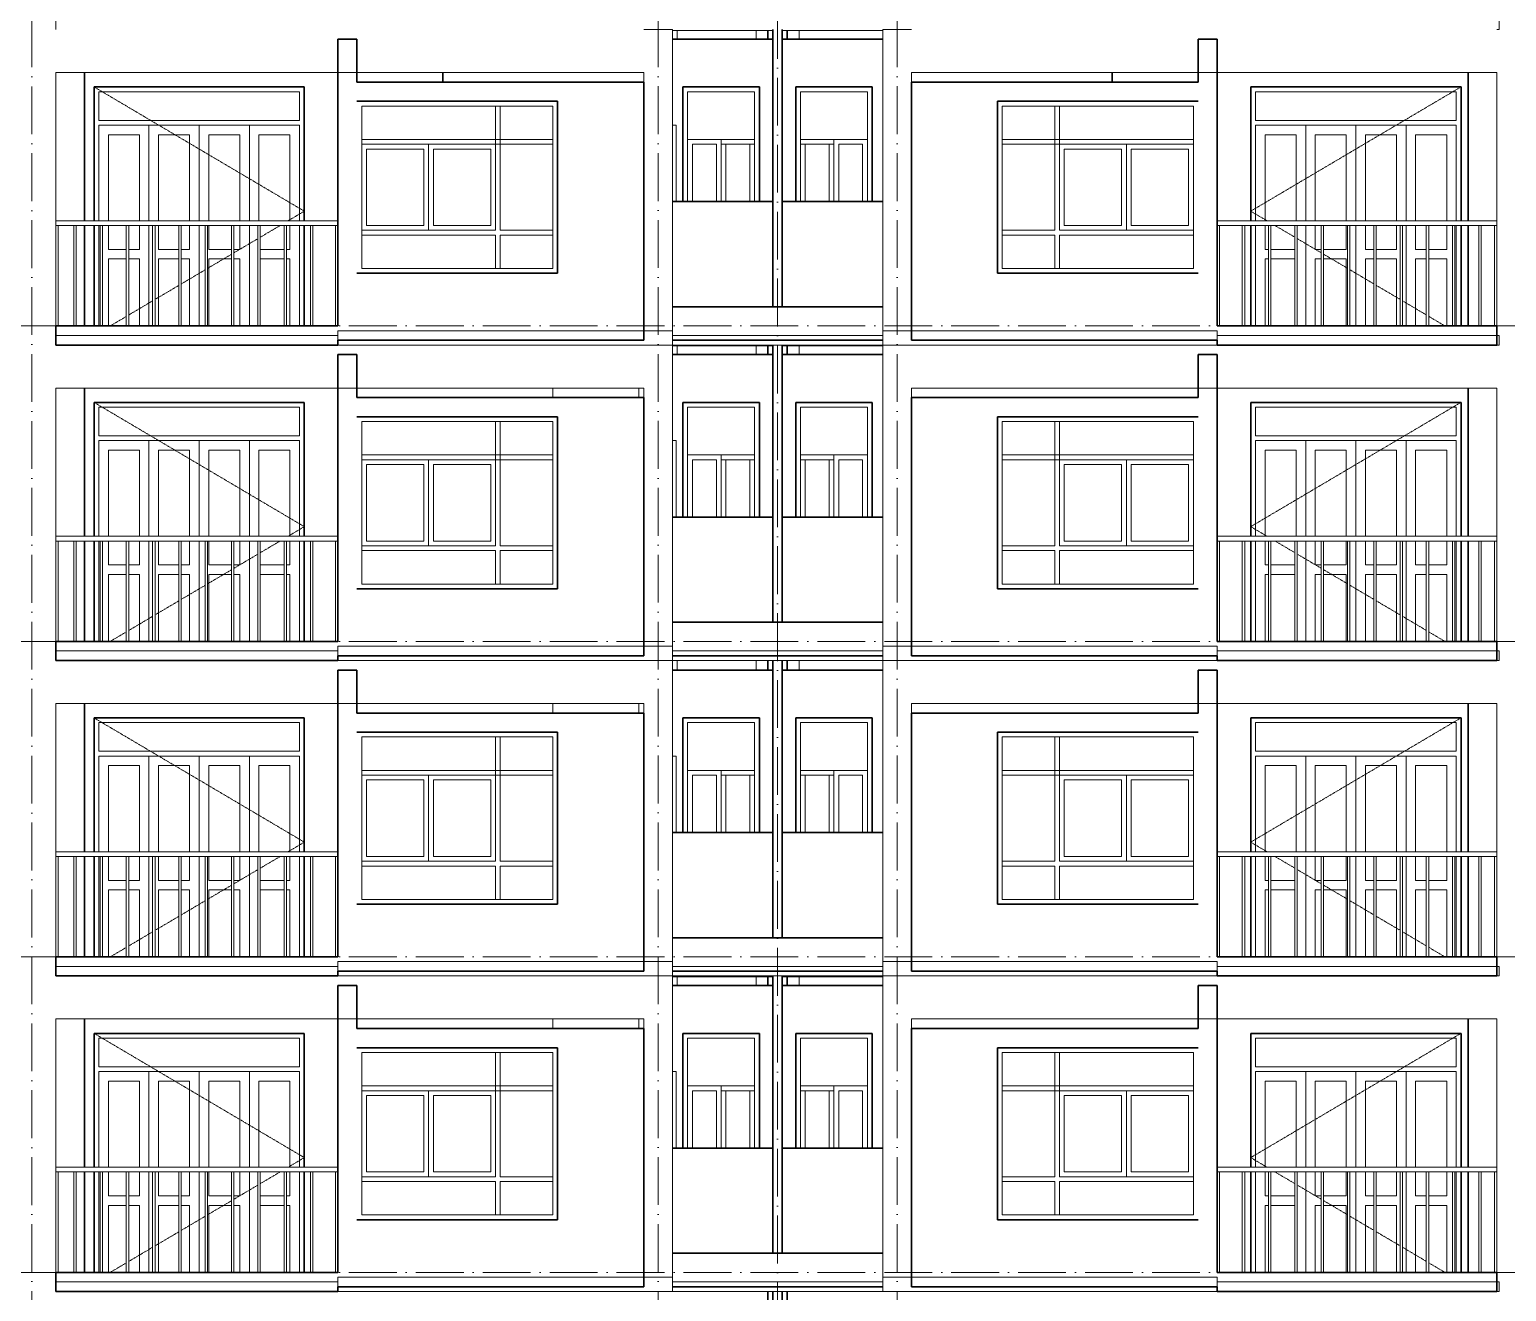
# Model space of a CAD drawing. Header units: millimetres. Extents: x -99196 to 12099, y -10111 to 93550.
# Drawn here: x -17026 to -1576, y 25000 to 38200 of the extents above; entities that cross this region are included whole.
import ezdxf

# ---------------------------------------------------------------- set-up
doc = ezdxf.new("R2010")
doc.units = ezdxf.units.MM
doc.linetypes.add('Dash 1_16__2_', pattern=[3.175, 1.5875, -1.5875])
doc.linetypes.add('Grid Line', pattern=[14, 10, -2, 0, -2])
for name, color, linetype, lineweight in [('CUA', 31, 'Continuous', 9), ('NET CAT', 3, 'Continuous', 5), ('NET CATConcrete', 3, 'Continuous', 5), ('NET THAY 1', 41, 'Continuous', 5), ('NET THAY 2', 55, 'Continuous', 5), ('NET-THAY', 2, 'Continuous', 15), ('TRUC', 225, 'Continuous', 5)]:
    doc.layers.add(name, color=color, linetype=linetype, lineweight=lineweight)

# ---------------------------------------------------------------- blocks, each defined once
blk = doc.blocks.new('ALC1807-ASCENT PLAZA-TANG DIEN HINH-TANG 5_rvt-1-MẶT ĐỨNG 14-1')
at = {"layer": 'NET-THAY', "color": 50, "lineweight": 35}
for p, q in [((-9301, 24900), (-9301, 25000)), ((-9251, 22100), (-9251, 25000)), ((-9151, 25000), (-9151, 22100)), ((-9101, 25000), (-9101, 24900))]:
    blk.add_line(p, q, dxfattribs=at)
blk = doc.blocks.new('CUA LO GIA - DB6-60239-MẶT ĐỨNG 14-1')
at = {"layer": 'CUA', "color": 90, "linetype": 'Dash 1_16__2_'}
for p, q in [((-4251, 23100), (-2051, 24400)), ((-4251, 23100), (-4081, 23000)), ((-3997, 22950), (-3789, 22828)), ((-3764, 22813), (-3514, 22665)), ((-3489, 22650), (-3239, 22503)), ((-3214, 22488), (-2964, 22340)), ((-2939, 22325), (-2689, 22178)), ((-2664, 22163), (-2414, 22015)), ((-2389, 22000), (-2220, 21900))]:
    blk.add_line(p, q, dxfattribs=at)
at = {"layer": 'CUA', "color": 90}
for p, q in [((-2051, 24400), (-4251, 24400)), ((-4251, 24400), (-4251, 23000)), ((-4201, 24050), (-4201, 24350)), ((-4201, 24350), (-2101, 24350)), ((-2101, 24350), (-2101, 24050)), ((-2051, 23000), (-2051, 24400)), ((-2101, 24050), (-4201, 24050)), ((-4201, 24000), (-2101, 24000)), ((-4201, 23000), (-4201, 24000)), ((-3676, 23000), (-3676, 24000)), ((-3151, 24000), (-3676, 24000)), ((-3151, 24000), (-3151, 23000)), ((-2626, 24000), (-3151, 24000)), ((-3151, 23000), (-3151, 24000)), ((-2626, 24000), (-2626, 23000)), ((-2101, 24000), (-2101, 23000)), ((-4101, 23900), (-4101, 23000)), ((-4101, 23900), (-3776, 23900)), ((-3776, 23000), (-3776, 23900)), ((-3576, 23900), (-3251, 23900)), ((-3576, 23900), (-3576, 23000)), ((-3251, 23000), (-3251, 23900)), ((-3051, 23900), (-3051, 23000)), ((-3051, 23900), (-2726, 23900)), ((-2726, 23000), (-2726, 23900)), ((-2526, 23900), (-2201, 23900)), ((-2526, 23900), (-2526, 23000)), ((-2201, 23000), (-2201, 23900)), ((-4251, 22950), (-4251, 21900)), ((-4201, 21900), (-4201, 22950)), ((-4101, 22950), (-4101, 22700)), ((-3676, 21900), (-3676, 22950)), ((-3576, 22950), (-3576, 22700)), ((-3251, 22700), (-3251, 22950)), ((-3151, 22950), (-3151, 21900)), ((-3151, 21900), (-3151, 22950)), ((-3051, 22950), (-3051, 22700)), ((-2726, 22700), (-2726, 22950)), ((-2626, 22950), (-2626, 21900)), ((-2526, 22950), (-2526, 22700)), ((-2201, 22700), (-2201, 22950)), ((-2101, 22950), (-2101, 21900)), ((-2051, 21900), (-2051, 22950)), ((-4101, 22700), (-4064, 22700)), ((-4064, 22600), (-4101, 22600)), ((-4101, 22600), (-4101, 21900)), ((-4039, 22700), (-3789, 22700)), ((-3789, 22600), (-4039, 22600)), ((-3576, 22700), (-3514, 22700)), ((-3576, 22600), (-3576, 21900)), ((-3514, 22600), (-3576, 22600)), ((-3489, 22700), (-3251, 22700)), ((-3251, 22600), (-3489, 22600)), ((-3251, 21900), (-3251, 22600)), ((-3051, 22700), (-2964, 22700)), ((-2964, 22600), (-3051, 22600)), ((-3051, 22600), (-3051, 21900)), ((-2939, 22700), (-2726, 22700)), ((-2726, 22600), (-2939, 22600)), ((-2726, 21900), (-2726, 22600)), ((-2526, 22700), (-2414, 22700)), ((-2526, 22600), (-2526, 21900)), ((-2414, 22600), (-2526, 22600)), ((-2389, 22700), (-2201, 22700)), ((-2201, 22600), (-2389, 22600)), ((-2201, 21900), (-2201, 22600))]:
    blk.add_line(p, q, dxfattribs=at)
blk = doc.blocks.new('X-PHONG NGU 2 - X-PHONG NGU 2_Recovery_-201132-MẶT ĐỨNG 14-1')
at = {"layer": 'CUA', "color": 90}
for p, q in [((-6851, 24200), (-4851, 24200)), ((-6851, 24200), (-6851, 22500)), ((-6251, 24200), (-6301, 24200)), ((-6301, 22900), (-6301, 24200)), ((-6251, 24200), (-6251, 22900)), ((-4851, 22500), (-4851, 24200)), ((-4851, 23850), (-6851, 23850)), ((-6851, 23850), (-6851, 23800)), ((-6851, 23800), (-4851, 23800)), ((-5551, 22900), (-5551, 23800)), ((-4851, 23800), (-5551, 23800)), ((-4851, 23800), (-4851, 23850)), ((-4851, 23800), (-4851, 22900)), ((-6201, 23750), (-6201, 22950)), ((-6201, 23750), (-5601, 23750)), ((-5601, 22950), (-5601, 23750)), ((-5501, 23750), (-4901, 23750)), ((-5501, 23750), (-5501, 22950)), ((-4901, 22950), (-4901, 23750)), ((-6851, 22900), (-6301, 22900)), ((-6851, 22850), (-6851, 22900)), ((-6251, 22900), (-4851, 22900)), ((-6201, 22950), (-5601, 22950)), ((-4851, 22900), (-5551, 22900)), ((-5501, 22950), (-4901, 22950)), ((-4851, 22900), (-4851, 22850)), ((-6301, 22850), (-6851, 22850)), ((-6301, 22500), (-6301, 22850)), ((-6251, 22850), (-6251, 22500)), ((-4851, 22850), (-6251, 22850)), ((-6851, 22500), (-4851, 22500)), ((-6251, 22500), (-6301, 22500))]:
    blk.add_line(p, q, dxfattribs=at)
blk = doc.blocks.new('X-PHONG NGU 1 - X-PHONG NGU 850-201135-MẶT ĐỨNG 14-1')
at = {"layer": 'CUA', "color": 90}
for p, q in [((-8211, 24400), (-9011, 24400)), ((-9011, 23200), (-9011, 24400)), ((-8961, 24350), (-8961, 23200)), ((-8961, 24350), (-8261, 24350)), ((-8261, 23200), (-8261, 24350)), ((-8211, 24400), (-8211, 23200)), ((-8961, 23850), (-8611, 23850)), ((-8961, 23800), (-8611, 23800)), ((-8911, 23800), (-8911, 23200)), ((-8911, 23800), (-8661, 23800)), ((-8661, 23200), (-8661, 23800)), ((-8611, 23200), (-8611, 23850)), ((-8261, 23850), (-8611, 23850)), ((-8561, 23800), (-8311, 23800)), ((-8561, 23800), (-8561, 23200)), ((-8311, 23200), (-8311, 23800)), ((-8261, 23850), (-8261, 23200))]:
    blk.add_line(p, q, dxfattribs=at)
blk = doc.blocks.new('Railing - 25mm-V356-MẶT ĐỨNG 14-1')
at = {"layer": 'NET THAY 2', "color": 90, "lineweight": 9}
for p, q in [((-1864, 21900), (-1864, 22950)), ((-1839, 21900), (-1839, 22950))]:
    blk.add_line(p, q, dxfattribs=at)
blk = doc.blocks.new('Railing - 25mm-V357-MẶT ĐỨNG 14-1')
at = {"layer": 'NET THAY 2', "color": 90, "lineweight": 9}
blk.add_line((-1701, 21900), (-1701, 22950), dxfattribs=at)
blk = doc.blocks.new('Railing - 25mm-V358-MẶT ĐỨNG 14-1')
at = {"layer": 'NET THAY 2', "color": 90, "lineweight": 9}
blk.add_line((-4577, 21900), (-4577, 22950), dxfattribs=at)
blk = doc.blocks.new('Railing - Railing-V369-MẶT ĐỨNG 14-1')
for name, p in [('Railing - 25mm-V358-MẶT ĐỨNG 14-1', (0, 3300)), ('Railing - 25mm-V356-MẶT ĐỨNG 14-1', (-2475, 3300)), ('Railing - 25mm-V356-MẶT ĐỨNG 14-1', (-2200, 3300)), ('Railing - 25mm-V356-MẶT ĐỨNG 14-1', (-1925, 3300)), ('Railing - 25mm-V356-MẶT ĐỨNG 14-1', (-1650, 3300)), ('Railing - 25mm-V356-MẶT ĐỨNG 14-1', (-1375, 3300)), ('Railing - 25mm-V356-MẶT ĐỨNG 14-1', (-1100, 3300)), ('Railing - 25mm-V356-MẶT ĐỨNG 14-1', (-825, 3300)), ('Railing - 25mm-V356-MẶT ĐỨNG 14-1', (-550, 3300)), ('Railing - 25mm-V356-MẶT ĐỨNG 14-1', (-275, 3300)), ('Railing - 25mm-V356-MẶT ĐỨNG 14-1', (0, 3300)), ('Railing - 25mm-V357-MẶT ĐỨNG 14-1', (0, 3300))]:
    blk.add_blockref(name, p)
blk = doc.blocks.new('Top Rail Type - Top Rail_Internal_-208136-MẶT ĐỨNG 14-1')
at = {"layer": 'NET THAY 1', "color": 90, "lineweight": 9}
for p, q in [((-1676, 23000), (-4601, 23000)), ((-1676, 22950), (-4601, 22950))]:
    blk.add_line(p, q, dxfattribs=at)
blk = doc.blocks.new('CUA LO GIA - DB6-202766-MẶT ĐỨNG 14-1')
at = {"layer": 'CUA', "color": 90, "linetype": 'Dash 1_16__2_'}
for p, q in [((-14151, 23100), (-16351, 24400)), ((-14151, 23100), (-14320, 23000)), ((-14404, 22950), (-14613, 22827)), ((-14638, 22812), (-14888, 22664)), ((-14913, 22649), (-15163, 22502)), ((-15188, 22487), (-15438, 22339)), ((-15463, 22324), (-15713, 22177)), ((-15738, 22162), (-15988, 22014)), ((-16013, 21999), (-16181, 21900))]:
    blk.add_line(p, q, dxfattribs=at)
at = {"layer": 'CUA', "color": 90}
for p, q in [((-16351, 24400), (-16351, 23000)), ((-14151, 24400), (-16351, 24400)), ((-16301, 24050), (-16301, 24350)), ((-16301, 24350), (-14201, 24350)), ((-14201, 24350), (-14201, 24050)), ((-14151, 23000), (-14151, 24400)), ((-14201, 24050), (-16301, 24050)), ((-16301, 23000), (-16301, 24000)), ((-16301, 24000), (-14201, 24000)), ((-15776, 23000), (-15776, 24000)), ((-15251, 24000), (-15776, 24000)), ((-14726, 24000), (-15251, 24000)), ((-15251, 23000), (-15251, 24000)), ((-15251, 24000), (-15251, 23000)), ((-14726, 24000), (-14726, 23000)), ((-14201, 24000), (-14201, 23000)), ((-16201, 23900), (-16201, 23000)), ((-16201, 23900), (-15876, 23900)), ((-15876, 23000), (-15876, 23900)), ((-15676, 23900), (-15351, 23900)), ((-15676, 23900), (-15676, 23000)), ((-15351, 23000), (-15351, 23900)), ((-15151, 23900), (-15151, 23000)), ((-15151, 23900), (-14826, 23900)), ((-14826, 23000), (-14826, 23900)), ((-14626, 23900), (-14301, 23900)), ((-14626, 23900), (-14626, 23000)), ((-14301, 23000), (-14301, 23900)), ((-16351, 22950), (-16351, 21900)), ((-16301, 21900), (-16301, 22950)), ((-16201, 22950), (-16201, 22700)), ((-15876, 22700), (-15876, 22950)), ((-15776, 21900), (-15776, 22950)), ((-15676, 22950), (-15676, 22700)), ((-15351, 22700), (-15351, 22950)), ((-15251, 21900), (-15251, 22950)), ((-15251, 22950), (-15251, 21900)), ((-15151, 22950), (-15151, 22700)), ((-14826, 22700), (-14826, 22950)), ((-14726, 22950), (-14726, 21900)), ((-14301, 22700), (-14301, 22950)), ((-14201, 22950), (-14201, 21900)), ((-14151, 21900), (-14151, 22950)), ((-16201, 22700), (-16013, 22700)), ((-16013, 22600), (-16201, 22600)), ((-16201, 22600), (-16201, 21900)), ((-15988, 22700), (-15876, 22700)), ((-15876, 22600), (-15988, 22600)), ((-15876, 21900), (-15876, 22600)), ((-15676, 22700), (-15463, 22700)), ((-15676, 22600), (-15676, 21900)), ((-15463, 22600), (-15676, 22600)), ((-15438, 22700), (-15351, 22700)), ((-15351, 22600), (-15438, 22600)), ((-15351, 21900), (-15351, 22600)), ((-15151, 22700), (-14913, 22700)), ((-14913, 22600), (-15151, 22600)), ((-15151, 22600), (-15151, 21900)), ((-14888, 22700), (-14826, 22700)), ((-14826, 22600), (-14888, 22600)), ((-14826, 21900), (-14826, 22600)), ((-14613, 22700), (-14363, 22700)), ((-14363, 22600), (-14613, 22600)), ((-14338, 22700), (-14301, 22700)), ((-14301, 22600), (-14338, 22600)), ((-14301, 21900), (-14301, 22600))]:
    blk.add_line(p, q, dxfattribs=at)
blk = doc.blocks.new('X-PHONG NGU 2 - X-PHONG NGU 2_Recovery_-V359-MẶT ĐỨNG 14-1')
at = {"layer": 'CUA', "color": 90}
for p, q in [((-13551, 24200), (-13551, 22500)), ((-13551, 24200), (-11551, 24200)), ((-12101, 24200), (-12151, 24200)), ((-12151, 22900), (-12151, 24200)), ((-12101, 24200), (-12101, 22900)), ((-11551, 22500), (-11551, 24200)), ((-13551, 23850), (-13551, 23800)), ((-11551, 23850), (-13551, 23850)), ((-13551, 23800), (-11551, 23800)), ((-12851, 23800), (-13551, 23800)), ((-13551, 22900), (-13551, 23800)), ((-12851, 23800), (-12851, 22900)), ((-11551, 23800), (-11551, 23850)), ((-13501, 23750), (-13501, 22950)), ((-13501, 23750), (-12901, 23750)), ((-12901, 22950), (-12901, 23750)), ((-12801, 23750), (-12201, 23750)), ((-12801, 23750), (-12801, 22950)), ((-12201, 22950), (-12201, 23750)), ((-13551, 22900), (-12151, 22900)), ((-13551, 22850), (-13551, 22900)), ((-12851, 22900), (-13551, 22900)), ((-13501, 22950), (-12901, 22950)), ((-12801, 22950), (-12201, 22950)), ((-12101, 22900), (-11551, 22900)), ((-11551, 22900), (-11551, 22850)), ((-12151, 22850), (-13551, 22850)), ((-12151, 22500), (-12151, 22850)), ((-12101, 22850), (-12101, 22500)), ((-11551, 22850), (-12101, 22850)), ((-13551, 22500), (-11551, 22500)), ((-12101, 22500), (-12151, 22500))]:
    blk.add_line(p, q, dxfattribs=at)
blk = doc.blocks.new('X-PHONG NGU 1 - X-PHONG NGU 850-202769-MẶT ĐỨNG 14-1')
at = {"layer": 'CUA', "color": 90}
for p, q in [((-10191, 23200), (-10191, 24400)), ((-9391, 24400), (-10191, 24400)), ((-10141, 24350), (-10141, 23200)), ((-10141, 24350), (-9441, 24350)), ((-9441, 23200), (-9441, 24350)), ((-9391, 24400), (-9391, 23200)), ((-9791, 23850), (-10141, 23850)), ((-10141, 23200), (-10141, 23850)), ((-10091, 23800), (-10091, 23200)), ((-10091, 23800), (-9841, 23800)), ((-9841, 23200), (-9841, 23800)), ((-9791, 23850), (-9791, 23200)), ((-9791, 23850), (-9441, 23850)), ((-9791, 23800), (-9441, 23800)), ((-9741, 23800), (-9491, 23800)), ((-9741, 23800), (-9741, 23200)), ((-9491, 23200), (-9491, 23800))]:
    blk.add_line(p, q, dxfattribs=at)
blk = doc.blocks.new('Railing - Railing-227105-MẶT ĐỨNG 14-1')
at = {"extrusion": (0, 0, -1), "zscale": -1}
for name, p in [('Railing - 25mm-V357-MẶT ĐỨNG 14-1', (18426, 0)), ('Railing - 25mm-V356-MẶT ĐỨNG 14-1', (18402, 0)), ('Railing - 25mm-V356-MẶT ĐỨNG 14-1', (18127, 0)), ('Railing - 25mm-V356-MẶT ĐỨNG 14-1', (17852, 0)), ('Railing - 25mm-V356-MẶT ĐỨNG 14-1', (17577, 0)), ('Railing - 25mm-V356-MẶT ĐỨNG 14-1', (17302, 0)), ('Railing - 25mm-V356-MẶT ĐỨNG 14-1', (17027, 0)), ('Railing - 25mm-V356-MẶT ĐỨNG 14-1', (16752, 0)), ('Railing - 25mm-V356-MẶT ĐỨNG 14-1', (16477, 0)), ('Railing - 25mm-V356-MẶT ĐỨNG 14-1', (16202, 0)), ('Railing - 25mm-V356-MẶT ĐỨNG 14-1', (15927, 0)), ('Railing - 25mm-V358-MẶT ĐỨNG 14-1', (18402, 0))]:
    blk.add_blockref(name, p, dxfattribs=at)
blk = doc.blocks.new('Top Rail Type - Top Rail_Internal_-227106-MẶT ĐỨNG 14-1')
at = {"layer": 'NET THAY 1', "color": 90, "lineweight": 9}
for p, q in [((-13801, 23000), (-16751, 23000)), ((-16751, 22950), (-13801, 22950))]:
    blk.add_line(p, q, dxfattribs=at)
blk = doc.blocks.new('CUA SAN PHOI LUA - CUA SAN PHOI LUA-202767-MẶT ĐỨNG 14-1')
at = {"layer": 'CUA', "color": 90}
for q in [(-10301, 24000), (-10261, 23200)]:
    blk.add_line((-10261, 24000), q, dxfattribs=at)
blk = doc.blocks.new('ALC1807-ASCENT PLAZA-TANG DIEN HINH-TANG 5_rvt-2-MẶT ĐỨNG 14-1')
at = {"layer": 'NET-THAY', "color": 50, "lineweight": 35}
for p, q in [((-9301, 28200), (-9301, 28290)), ((-9251, 25400), (-9251, 28300)), ((-9151, 28300), (-9151, 25400)), ((-9101, 28290), (-9101, 28200)), ((-13801, 25200), (-13801, 28200)), ((-13801, 28200), (-13601, 28200)), ((-13601, 28200), (-13601, 27750)), ((-9301, 28200), (-10301, 28200)), ((-9301, 28200), (-9251, 28200)), ((-9151, 28200), (-9101, 28200)), ((-8101, 28200), (-9101, 28200)), ((-4801, 27750), (-4801, 28200)), ((-4801, 28200), (-4601, 28200)), ((-4601, 28200), (-4601, 25200)), ((-16451, 26300), (-16451, 27850)), ((-1976, 27850), (-1976, 26300)), ((-16351, 26300), (-16351, 27700)), ((-16351, 27700), (-14151, 27700)), ((-14151, 27700), (-14151, 26300)), ((-10601, 27750), (-13601, 27750)), ((-10601, 25050), (-10601, 27750)), ((-10191, 27700), (-9391, 27700)), ((-10191, 26500), (-10191, 27700)), ((-9391, 27700), (-9391, 26500)), ((-9011, 27700), (-8211, 27700)), ((-9011, 26500), (-9011, 27700)), ((-8211, 27700), (-8211, 26500)), ((-4801, 27750), (-7801, 27750)), ((-7801, 27750), (-7801, 25050)), ((-4251, 26300), (-4251, 27700)), ((-4251, 27700), (-2051, 27700)), ((-2051, 27700), (-2051, 26300)), ((-13601, 27550), (-11501, 27550)), ((-11501, 27550), (-11501, 25750)), ((-6901, 25750), (-6901, 27550)), ((-6901, 27550), (-4801, 27550)), ((-9251, 26500), (-10301, 26500)), ((-8101, 26500), (-9141, 26500)), ((-16451, 25200), (-16451, 26250)), ((-16351, 25200), (-16351, 26250)), ((-14151, 26250), (-14151, 25200)), ((-4251, 25200), (-4251, 26250)), ((-2051, 26250), (-2051, 25200)), ((-1976, 26250), (-1976, 25200)), ((-11501, 25750), (-13601, 25750)), ((-4801, 25750), (-6901, 25750)), ((-9251, 25400), (-10301, 25400)), ((-8101, 25400), (-9251, 25400)), ((-13801, 25200), (-16751, 25200)), ((-16751, 25200), (-16751, 25000)), ((-1676, 25200), (-4601, 25200)), ((-1676, 25000), (-1676, 25200)), ((-13601, 25050), (-13801, 25050)), ((-13801, 25000), (-13801, 25050)), ((-13601, 25050), (-10601, 25050)), ((-10301, 25050), (-9251, 25050)), ((-9251, 25050), (-8101, 25050)), ((-7801, 25050), (-4801, 25050)), ((-4601, 25050), (-4801, 25050)), ((-4601, 25050), (-4601, 25000)), ((-16751, 25000), (-13801, 25000)), ((-4601, 25000), (-1676, 25000))]:
    blk.add_line(p, q, dxfattribs=at)
at = {"color": 50, "lineweight": 35}
for name, p in [('CUA LO GIA - DB6-202766-MẶT ĐỨNG 14-1', (0, 3300)), ('X-PHONG NGU 1 - X-PHONG NGU 850-202769-MẶT ĐỨNG 14-1', (0, 3300)), ('X-PHONG NGU 1 - X-PHONG NGU 850-201135-MẶT ĐỨNG 14-1', (0, 3300)), ('CUA LO GIA - DB6-60239-MẶT ĐỨNG 14-1', (0, 3300)), ('X-PHONG NGU 2 - X-PHONG NGU 2_Recovery_-V359-MẶT ĐỨNG 14-1', (0, 3300)), ('X-PHONG NGU 2 - X-PHONG NGU 2_Recovery_-201132-MẶT ĐỨNG 14-1', (0, 3300)), ('CUA SAN PHOI LUA - CUA SAN PHOI LUA-202767-MẶT ĐỨNG 14-1', (0, 3300)), ('Top Rail Type - Top Rail_Internal_-227106-MẶT ĐỨNG 14-1', (0, 3300)), ('Top Rail Type - Top Rail_Internal_-208136-MẶT ĐỨNG 14-1', (0, 3300)), ('Railing - Railing-227105-MẶT ĐỨNG 14-1', (0, 3300)), ('Railing - Railing-V369-MẶT ĐỨNG 14-1', (0, 0))]:
    blk.add_blockref(name, p, dxfattribs=at)
blk = doc.blocks.new('ALC1807-ASCENT PLAZA-TANG DIEN HINH-TANG 5_rvt-3-MẶT ĐỨNG 14-1')
at = {"layer": 'NET-THAY', "color": 50, "lineweight": 35}
for p, q in [((-9301, 31500), (-9301, 31600)), ((-9251, 28700), (-9251, 31600)), ((-9151, 31600), (-9151, 28700)), ((-9101, 31600), (-9101, 31500)), ((-13801, 28500), (-13801, 31500)), ((-13801, 31500), (-13601, 31500)), ((-13601, 31500), (-13601, 31050)), ((-9301, 31500), (-10301, 31500)), ((-9301, 31500), (-9251, 31500)), ((-9151, 31500), (-9101, 31500)), ((-8101, 31500), (-9101, 31500)), ((-4801, 31050), (-4801, 31500)), ((-4801, 31500), (-4601, 31500)), ((-4601, 31500), (-4601, 28500)), ((-16451, 29600), (-16451, 31150)), ((-1976, 31150), (-1976, 29600)), ((-16351, 29600), (-16351, 31000)), ((-16351, 31000), (-14151, 31000)), ((-14151, 31000), (-14151, 29600)), ((-10601, 31050), (-13601, 31050)), ((-10601, 28350), (-10601, 31050)), ((-10191, 31000), (-9391, 31000)), ((-10191, 29800), (-10191, 31000)), ((-9391, 31000), (-9391, 29800)), ((-9011, 31000), (-8211, 31000)), ((-9011, 29800), (-9011, 31000)), ((-8211, 31000), (-8211, 29800)), ((-4801, 31050), (-7801, 31050)), ((-7801, 31050), (-7801, 28350)), ((-4251, 29600), (-4251, 31000)), ((-4251, 31000), (-2051, 31000)), ((-2051, 31000), (-2051, 29600)), ((-13601, 30850), (-11501, 30850)), ((-11501, 30850), (-11501, 29050)), ((-6901, 29050), (-6901, 30850)), ((-6901, 30850), (-4801, 30850)), ((-9251, 29800), (-10301, 29800)), ((-8101, 29800), (-9141, 29800)), ((-16451, 28500), (-16451, 29550)), ((-16351, 28500), (-16351, 29550)), ((-14151, 29550), (-14151, 28500)), ((-4251, 28500), (-4251, 29550)), ((-2051, 29550), (-2051, 28500)), ((-1976, 29550), (-1976, 28500)), ((-11501, 29050), (-13601, 29050)), ((-4801, 29050), (-6901, 29050)), ((-9251, 28700), (-10301, 28700)), ((-8101, 28700), (-9251, 28700)), ((-13801, 28500), (-16751, 28500)), ((-16751, 28500), (-16751, 28300)), ((-1676, 28500), (-4601, 28500)), ((-1676, 28300), (-1676, 28500)), ((-16751, 28300), (-13801, 28300)), ((-13601, 28350), (-13801, 28350)), ((-13801, 28300), (-13801, 28350)), ((-13601, 28350), (-10601, 28350)), ((-10301, 28350), (-9251, 28350)), ((-9251, 28350), (-8101, 28350)), ((-7801, 28350), (-4801, 28350)), ((-4601, 28350), (-4801, 28350)), ((-4601, 28350), (-4601, 28300)), ((-4601, 28300), (-1676, 28300))]:
    blk.add_line(p, q, dxfattribs=at)
at = {"layer": 'NET-THAY', "color": 90, "lineweight": 9}
for p, q in [((-10301, 28290), (-9251, 28290)), ((-9151, 28290), (-8101, 28290))]:
    blk.add_line(p, q, dxfattribs=at)
at = {"color": 50, "lineweight": 35}
for name, p in [('CUA LO GIA - DB6-202766-MẶT ĐỨNG 14-1', (0, 6600)), ('X-PHONG NGU 1 - X-PHONG NGU 850-202769-MẶT ĐỨNG 14-1', (0, 6600)), ('X-PHONG NGU 1 - X-PHONG NGU 850-201135-MẶT ĐỨNG 14-1', (0, 6600)), ('CUA LO GIA - DB6-60239-MẶT ĐỨNG 14-1', (0, 6600)), ('X-PHONG NGU 2 - X-PHONG NGU 2_Recovery_-V359-MẶT ĐỨNG 14-1', (0, 6600)), ('X-PHONG NGU 2 - X-PHONG NGU 2_Recovery_-201132-MẶT ĐỨNG 14-1', (0, 6600)), ('CUA SAN PHOI LUA - CUA SAN PHOI LUA-202767-MẶT ĐỨNG 14-1', (0, 6600)), ('Top Rail Type - Top Rail_Internal_-227106-MẶT ĐỨNG 14-1', (0, 6600)), ('Railing - Railing-227105-MẶT ĐỨNG 14-1', (0, 6600)), ('Top Rail Type - Top Rail_Internal_-208136-MẶT ĐỨNG 14-1', (0, 6600)), ('Railing - Railing-V369-MẶT ĐỨNG 14-1', (0, 3300))]:
    blk.add_blockref(name, p, dxfattribs=at)
blk = doc.blocks.new('ALC1807-ASCENT PLAZA-TANG DIEN HINH-TANG 5_rvt-4-MẶT ĐỨNG 14-1')
at = {"layer": 'NET-THAY', "color": 50, "lineweight": 35}
for p, q in [((-13801, 31800), (-13801, 34800)), ((-13801, 34800), (-13601, 34800)), ((-13601, 34800), (-13601, 34350)), ((-9301, 34800), (-10301, 34800)), ((-9301, 34800), (-9301, 34890)), ((-9301, 34800), (-9251, 34800)), ((-9251, 32000), (-9251, 34900)), ((-9151, 34900), (-9151, 32000)), ((-9151, 34800), (-9101, 34800)), ((-9101, 34890), (-9101, 34800)), ((-8101, 34800), (-9101, 34800)), ((-4801, 34350), (-4801, 34800)), ((-4801, 34800), (-4601, 34800)), ((-4601, 34800), (-4601, 31800)), ((-16451, 32900), (-16451, 34450)), ((-16351, 32900), (-16351, 34300)), ((-16351, 34300), (-14151, 34300)), ((-14151, 34300), (-14151, 32900)), ((-10601, 34350), (-13601, 34350)), ((-10601, 31650), (-10601, 34350)), ((-10191, 34300), (-9391, 34300)), ((-10191, 33100), (-10191, 34300)), ((-9391, 34300), (-9391, 33100)), ((-9011, 34300), (-8211, 34300)), ((-9011, 33100), (-9011, 34300)), ((-8211, 34300), (-8211, 33100)), ((-4801, 34350), (-7801, 34350)), ((-7801, 34350), (-7801, 31650)), ((-4251, 32900), (-4251, 34300)), ((-4251, 34300), (-2051, 34300)), ((-2051, 34300), (-2051, 32900)), ((-1976, 34450), (-1976, 32900)), ((-13601, 34150), (-11501, 34150)), ((-11501, 34150), (-11501, 32350)), ((-6901, 32350), (-6901, 34150)), ((-6901, 34150), (-4801, 34150)), ((-9251, 33100), (-10301, 33100)), ((-8101, 33100), (-9141, 33100)), ((-16451, 31800), (-16451, 32850)), ((-16351, 31800), (-16351, 32850)), ((-14151, 32850), (-14151, 31800)), ((-4251, 31800), (-4251, 32850)), ((-2051, 32850), (-2051, 31800)), ((-1976, 32850), (-1976, 31800)), ((-11501, 32350), (-13601, 32350)), ((-4801, 32350), (-6901, 32350)), ((-9251, 32000), (-10301, 32000)), ((-8101, 32000), (-9251, 32000)), ((-13801, 31800), (-16751, 31800)), ((-16751, 31800), (-16751, 31600)), ((-1676, 31800), (-4601, 31800)), ((-1676, 31600), (-1676, 31800)), ((-16751, 31600), (-13801, 31600)), ((-13601, 31650), (-13801, 31650)), ((-13801, 31600), (-13801, 31650)), ((-13601, 31650), (-10601, 31650)), ((-10301, 31650), (-9251, 31650)), ((-9251, 31650), (-8101, 31650)), ((-7801, 31650), (-4801, 31650)), ((-4601, 31650), (-4801, 31650)), ((-4601, 31650), (-4601, 31600)), ((-4601, 31600), (-1676, 31600))]:
    blk.add_line(p, q, dxfattribs=at)
at = {"color": 50, "lineweight": 35}
for name, p in [('CUA LO GIA - DB6-202766-MẶT ĐỨNG 14-1', (0, 9900)), ('X-PHONG NGU 1 - X-PHONG NGU 850-202769-MẶT ĐỨNG 14-1', (0, 9900)), ('X-PHONG NGU 1 - X-PHONG NGU 850-201135-MẶT ĐỨNG 14-1', (0, 9900)), ('CUA LO GIA - DB6-60239-MẶT ĐỨNG 14-1', (0, 9900)), ('X-PHONG NGU 2 - X-PHONG NGU 2_Recovery_-V359-MẶT ĐỨNG 14-1', (0, 9900)), ('X-PHONG NGU 2 - X-PHONG NGU 2_Recovery_-201132-MẶT ĐỨNG 14-1', (0, 9900)), ('CUA SAN PHOI LUA - CUA SAN PHOI LUA-202767-MẶT ĐỨNG 14-1', (0, 9900)), ('Top Rail Type - Top Rail_Internal_-227106-MẶT ĐỨNG 14-1', (0, 9900)), ('Railing - Railing-227105-MẶT ĐỨNG 14-1', (0, 9900)), ('Top Rail Type - Top Rail_Internal_-208136-MẶT ĐỨNG 14-1', (0, 9900)), ('Railing - Railing-V369-MẶT ĐỨNG 14-1', (0, 6600))]:
    blk.add_blockref(name, p, dxfattribs=at)
blk = doc.blocks.new('ALC1807-ASCENT PLAZA-TANG DIEN HINH-TANG 5_rvt-5-MẶT ĐỨNG 14-1')
at = {"layer": 'NET-THAY', "color": 50, "lineweight": 35}
for p, q in [((-9301, 38100), (-9301, 38190)), ((-9251, 35300), (-9251, 38200)), ((-9151, 38200), (-9151, 35300)), ((-9101, 38190), (-9101, 38100)), ((-13801, 35100), (-13801, 38100)), ((-13801, 38100), (-13601, 38100)), ((-13601, 38100), (-13601, 37650)), ((-9301, 38100), (-10301, 38100)), ((-9301, 38100), (-9251, 38100)), ((-9151, 38100), (-9101, 38100)), ((-8101, 38100), (-9101, 38100)), ((-4801, 37650), (-4801, 38100)), ((-4801, 38100), (-4601, 38100)), ((-4601, 38100), (-4601, 35100)), ((-16451, 36200), (-16451, 37750)), ((-12701, 37750), (-12701, 37650)), ((-5701, 37650), (-5701, 37750)), ((-1976, 37750), (-1976, 36200)), ((-16351, 36200), (-16351, 37600)), ((-16351, 37600), (-14151, 37600)), ((-14151, 37600), (-14151, 36200)), ((-10601, 37650), (-13601, 37650)), ((-10601, 34950), (-10601, 37650)), ((-10191, 37600), (-9391, 37600)), ((-10191, 36400), (-10191, 37600)), ((-9391, 37600), (-9391, 36400)), ((-9011, 37600), (-8211, 37600)), ((-9011, 36400), (-9011, 37600)), ((-8211, 37600), (-8211, 36400)), ((-4801, 37650), (-7801, 37650)), ((-7801, 37650), (-7801, 34950)), ((-4251, 36200), (-4251, 37600)), ((-4251, 37600), (-2051, 37600)), ((-2051, 37600), (-2051, 36200)), ((-13601, 37450), (-11501, 37450)), ((-11501, 37450), (-11501, 35650)), ((-6901, 35650), (-6901, 37450)), ((-6901, 37450), (-4801, 37450)), ((-9251, 36400), (-10301, 36400)), ((-8101, 36400), (-9141, 36400)), ((-16451, 35100), (-16451, 36150)), ((-16351, 35100), (-16351, 36150)), ((-14151, 36150), (-14151, 35100)), ((-4251, 35100), (-4251, 36150)), ((-2051, 36150), (-2051, 35100)), ((-1976, 36150), (-1976, 35100)), ((-11501, 35650), (-13601, 35650)), ((-4801, 35650), (-6901, 35650)), ((-9251, 35300), (-10301, 35300)), ((-8101, 35300), (-9251, 35300)), ((-13801, 35100), (-16751, 35100)), ((-16751, 35100), (-16751, 34900)), ((-1676, 35100), (-4601, 35100)), ((-1676, 34900), (-1676, 35100)), ((-13601, 34950), (-13801, 34950)), ((-13801, 34900), (-13801, 34950)), ((-13601, 34950), (-10601, 34950)), ((-10301, 34950), (-9251, 34950)), ((-9251, 34950), (-8101, 34950)), ((-7801, 34950), (-4801, 34950)), ((-4601, 34950), (-4801, 34950)), ((-4601, 34950), (-4601, 34900)), ((-16751, 34900), (-13801, 34900)), ((-4601, 34900), (-1676, 34900))]:
    blk.add_line(p, q, dxfattribs=at)
at = {"layer": 'NET-THAY', "color": 90, "lineweight": 9}
for p, q in [((-10301, 34890), (-9251, 34890)), ((-9151, 34890), (-8101, 34890))]:
    blk.add_line(p, q, dxfattribs=at)
at = {"color": 50, "lineweight": 35}
for name, p in [('CUA LO GIA - DB6-202766-MẶT ĐỨNG 14-1', (0, 13200)), ('X-PHONG NGU 1 - X-PHONG NGU 850-202769-MẶT ĐỨNG 14-1', (0, 13200)), ('X-PHONG NGU 1 - X-PHONG NGU 850-201135-MẶT ĐỨNG 14-1', (0, 13200)), ('CUA LO GIA - DB6-60239-MẶT ĐỨNG 14-1', (0, 13200)), ('X-PHONG NGU 2 - X-PHONG NGU 2_Recovery_-V359-MẶT ĐỨNG 14-1', (0, 13200)), ('X-PHONG NGU 2 - X-PHONG NGU 2_Recovery_-201132-MẶT ĐỨNG 14-1', (0, 13200)), ('CUA SAN PHOI LUA - CUA SAN PHOI LUA-202767-MẶT ĐỨNG 14-1', (0, 13200)), ('Top Rail Type - Top Rail_Internal_-227106-MẶT ĐỨNG 14-1', (0, 13200)), ('Top Rail Type - Top Rail_Internal_-208136-MẶT ĐỨNG 14-1', (0, 13200)), ('Railing - Railing-227105-MẶT ĐỨNG 14-1', (0, 13200)), ('Railing - Railing-V369-MẶT ĐỨNG 14-1', (0, 9900))]:
    blk.add_blockref(name, p, dxfattribs=at)
blk = doc.blocks.new('ALC1807-ASCENT PLAZA-TANG DIEN HINH-TANG 5_rvt-6-MẶT ĐỨNG 14-1')
at = {"layer": 'NET-THAY', "color": 90, "lineweight": 9}
for p, q in [((-10301, 38190), (-9251, 38190)), ((-9151, 38190), (-8101, 38190))]:
    blk.add_line(p, q, dxfattribs=at)

msp = doc.modelspace()

# ---------------------------------------------------------------- linework, layer by layer
at = {"layer": 'NET CAT'}
for p, q in [((-16750.5, 38200), (-16750.5, 38300)), ((-10600.5, 38200), (-10300.5, 38200)), ((-10300.5, 38200), (-10300.5, 35050)), ((-10250.5, 38100), (-10250.5, 38190)), ((-9425.5, 38100), (-9425.5, 38190)), ((-8975.5, 38190), (-8975.5, 38100)), ((-8100.5, 38200), (-7800.5, 38200)), ((-8100.5, 35050), (-8100.5, 38200)), ((-1650.5, 38200), (-1675.5, 38200)), ((-1650.5, 38300), (-1650.5, 38200)), ((-16750.5, 35000), (-16750.5, 37750)), ((-10600.5, 35050), (-10600.5, 37750)), ((-7800.5, 37750), (-7800.5, 35050)), ((-1675.5, 35000), (-1675.5, 37750)), ((-16750.5, 34900), (-16750.5, 35000)), ((-10300.5, 35050), (-10600.5, 35050)), ((-7800.5, 35050), (-8100.5, 35050)), ((-1675.5, 35000), (-1650.5, 35000)), ((-1650.5, 35000), (-1650.5, 34900)), ((-10600.5, 34900), (-10300.5, 34900)), ((-10300.5, 34900), (-10300.5, 31750)), ((-10250.5, 34800), (-10250.5, 34890)), ((-9425.5, 34800), (-9425.5, 34890)), ((-8975.5, 34890), (-8975.5, 34800)), ((-8100.5, 34900), (-7800.5, 34900)), ((-8100.5, 31750), (-8100.5, 34900)), ((-1650.5, 34900), (-1675.5, 34900)), ((-16750.5, 31700), (-16750.5, 34450)), ((-11550.5, 34450), (-11550.5, 34350)), ((-10650.5, 34450), (-10650.5, 34350)), ((-10600.5, 31750), (-10600.5, 34450)), ((-7800.5, 34450), (-7800.5, 31750)), ((-1675.5, 31700), (-1675.5, 34450)), ((-16750.5, 31600), (-16750.5, 31700)), ((-10300.5, 31750), (-10600.5, 31750)), ((-7800.5, 31750), (-8100.5, 31750)), ((-1675.5, 31700), (-1650.5, 31700)), ((-1650.5, 31700), (-1650.5, 31600)), ((-10600.5, 31600), (-10300.5, 31600)), ((-10300.5, 31600), (-10300.5, 28450)), ((-10250.5, 31500), (-10250.5, 31600)), ((-9425.5, 31500), (-9425.5, 31600)), ((-8975.5, 31600), (-8975.5, 31500)), ((-8100.5, 31600), (-7800.5, 31600)), ((-8100.5, 28450), (-8100.5, 31600)), ((-1650.5, 31600), (-1675.5, 31600)), ((-16750.5, 28400), (-16750.5, 31150)), ((-11550.5, 31150), (-11550.5, 31050)), ((-10650.5, 31150), (-10650.5, 31050)), ((-10600.5, 28450), (-10600.5, 31150)), ((-7800.5, 31150), (-7800.5, 28450)), ((-1675.5, 28400), (-1675.5, 31150)), ((-10300.5, 28450), (-10600.5, 28450)), ((-7800.5, 28450), (-8100.5, 28450)), ((-16750.5, 28300), (-16750.5, 28400)), ((-10600.5, 28300), (-10300.5, 28300)), ((-10300.5, 28300), (-10300.5, 25150)), ((-10250.5, 28200), (-10250.5, 28290)), ((-9425.5, 28200), (-9425.5, 28290)), ((-8975.5, 28290), (-8975.5, 28200)), ((-8100.5, 28300), (-7800.5, 28300)), ((-8100.5, 25150), (-8100.5, 28300)), ((-1675.5, 28400), (-1650.5, 28400)), ((-1650.5, 28300), (-1675.5, 28300)), ((-1650.5, 28400), (-1650.5, 28300)), ((-16750.5, 25100), (-16750.5, 27850)), ((-11550.5, 27850), (-11550.5, 27750)), ((-10650.5, 27850), (-10650.5, 27750)), ((-10600.5, 25150), (-10600.5, 27850)), ((-7800.5, 27850), (-7800.5, 25150)), ((-1675.5, 25100), (-1675.5, 27850)), ((-16750.5, 25000), (-16750.5, 25100)), ((-10300.5, 25150), (-10600.5, 25150)), ((-7800.5, 25150), (-8100.5, 25150)), ((-1675.5, 25100), (-1650.5, 25100)), ((-1650.5, 25100), (-1650.5, 25000))]:
    msp.add_line(p, q, dxfattribs=at)
at = {"layer": 'NET CATConcrete'}
for p, q in [((-13800.5, 37750), (-16750.5, 37750)), ((-10600.5, 37750), (-13800.5, 37750)), ((-4600.5, 37750), (-7800.5, 37750)), ((-1675.5, 37750), (-4600.5, 37750)), ((-13800.5, 34900), (-16750.5, 34900)), ((-10600.5, 34900), (-13800.5, 34900)), ((-4600.5, 34900), (-7800.5, 34900)), ((-1675.5, 34900), (-4600.5, 34900)), ((-13800.5, 34450), (-16750.5, 34450)), ((-10600.5, 34450), (-13800.5, 34450)), ((-4600.5, 34450), (-7800.5, 34450)), ((-1675.5, 34450), (-4600.5, 34450)), ((-13800.5, 31600), (-16750.5, 31600)), ((-10600.5, 31600), (-13800.5, 31600)), ((-4600.5, 31600), (-7800.5, 31600)), ((-1675.5, 31600), (-4600.5, 31600)), ((-13800.5, 31150), (-16750.5, 31150)), ((-10600.5, 31150), (-13800.5, 31150)), ((-4600.5, 31150), (-7800.5, 31150)), ((-1675.5, 31150), (-4600.5, 31150)), ((-13800.5, 28300), (-16750.5, 28300)), ((-10600.5, 28300), (-13800.5, 28300)), ((-4600.5, 28300), (-7800.5, 28300)), ((-1675.5, 28300), (-4600.5, 28300)), ((-13800.5, 27850), (-16750.5, 27850)), ((-10600.5, 27850), (-13800.5, 27850)), ((-4600.5, 27850), (-7800.5, 27850)), ((-1675.5, 27850), (-4600.5, 27850)), ((-13800.5, 25000), (-16750.5, 25000)), ((-10600.5, 25000), (-13800.5, 25000)), ((-4600.5, 25000), (-7800.5, 25000)), ((-1675.5, 25000), (-4600.5, 25000))]:
    msp.add_line(p, q, dxfattribs=at)
at = {"layer": 'NET-THAY', "lineweight": 9}
for p, q in [((-16750.5, 35000), (-13800.5, 35000)), ((-16750.5, 34900), (-16750.5, 35000)), ((-13800.5, 35050), (-10300.5, 35050)), ((-13800.5, 35050), (-13800.5, 34900)), ((-10300.5, 35050), (-10300.5, 34900)), ((-10300.5, 35000), (-8100.5, 35000)), ((-8100.5, 35050), (-4600.5, 35050)), ((-8100.5, 35050), (-8100.5, 34900)), ((-4600.5, 35050), (-4600.5, 34900)), ((-4600.5, 35000), (-1650.5, 35000)), ((-1650.5, 34900), (-1650.5, 35000)), ((-1650.5, 34900), (-16750.5, 34900)), ((-16750.5, 31700), (-13800.5, 31700)), ((-16750.5, 31600), (-16750.5, 31700)), ((-13800.5, 31750), (-10300.5, 31750)), ((-13800.5, 31750), (-13800.5, 31600)), ((-10300.5, 31750), (-10300.5, 31600)), ((-10300.5, 31700), (-8100.5, 31700)), ((-8100.5, 31750), (-4600.5, 31750)), ((-8100.5, 31750), (-8100.5, 31600)), ((-4600.5, 31750), (-4600.5, 31600)), ((-4600.5, 31700), (-1650.5, 31700)), ((-1650.5, 31600), (-1650.5, 31700)), ((-1650.5, 31600), (-16750.5, 31600)), ((-13800.5, 28450), (-10300.5, 28450)), ((-13800.5, 28450), (-13800.5, 28300)), ((-10300.5, 28450), (-10300.5, 28300)), ((-8100.5, 28450), (-4600.5, 28450)), ((-8100.5, 28450), (-8100.5, 28300)), ((-4600.5, 28450), (-4600.5, 28300)), ((-16750.5, 28400), (-13800.5, 28400)), ((-16750.5, 28300), (-16750.5, 28400)), ((-1650.5, 28300), (-16750.5, 28300)), ((-10300.5, 28400), (-8100.5, 28400)), ((-4600.5, 28400), (-1650.5, 28400)), ((-1650.5, 28300), (-1650.5, 28400)), ((-16750.5, 25100), (-13800.5, 25100)), ((-16750.5, 25000), (-16750.5, 25100)), ((-13800.5, 25150), (-10300.5, 25150)), ((-13800.5, 25150), (-13800.5, 25000)), ((-10300.5, 25150), (-10300.5, 25000)), ((-10300.5, 25100), (-8100.5, 25100)), ((-8100.5, 25150), (-4600.5, 25150)), ((-8100.5, 25150), (-8100.5, 25000)), ((-4600.5, 25150), (-4600.5, 25000)), ((-4600.5, 25100), (-1650.5, 25100)), ((-1650.5, 25000), (-1650.5, 25100)), ((-1650.5, 25000), (-16750.5, 25000))]:
    msp.add_line(p, q, dxfattribs=at)
at = {"layer": 'TRUC', "linetype": 'Grid Line', "ltscale": 50}
for p, q in [((-17000.5, -4900.6), (-17000.5, 91838.4)), ((-10450.5, -4900), (-10450.5, 91838.4)), ((-9200.5, -6911.3), (-9200.5, 91838.4)), ((-7950.5, -4900), (-7950.5, 91838.4)), ((-99096.4, 35100), (11999.5, 35100)), ((-99096.4, 31800), (11999.5, 31800)), ((-99096.4, 28500), (11999.5, 28500)), ((-99096.4, 25200), (11999.5, 25200))]:
    msp.add_line(p, q, dxfattribs=at)

# ---------------------------------------------------------------- block references
at = {"lineweight": 5}
for name in ['ALC1807-ASCENT PLAZA-TANG DIEN HINH-TANG 5_rvt-6-MẶT ĐỨNG 14-1', 'ALC1807-ASCENT PLAZA-TANG DIEN HINH-TANG 5_rvt-5-MẶT ĐỨNG 14-1', 'ALC1807-ASCENT PLAZA-TANG DIEN HINH-TANG 5_rvt-4-MẶT ĐỨNG 14-1', 'ALC1807-ASCENT PLAZA-TANG DIEN HINH-TANG 5_rvt-3-MẶT ĐỨNG 14-1', 'ALC1807-ASCENT PLAZA-TANG DIEN HINH-TANG 5_rvt-2-MẶT ĐỨNG 14-1', 'ALC1807-ASCENT PLAZA-TANG DIEN HINH-TANG 5_rvt-1-MẶT ĐỨNG 14-1']:
    msp.add_blockref(name, (0, 0), dxfattribs=at)

doc.saveas('drawing.dxf')
